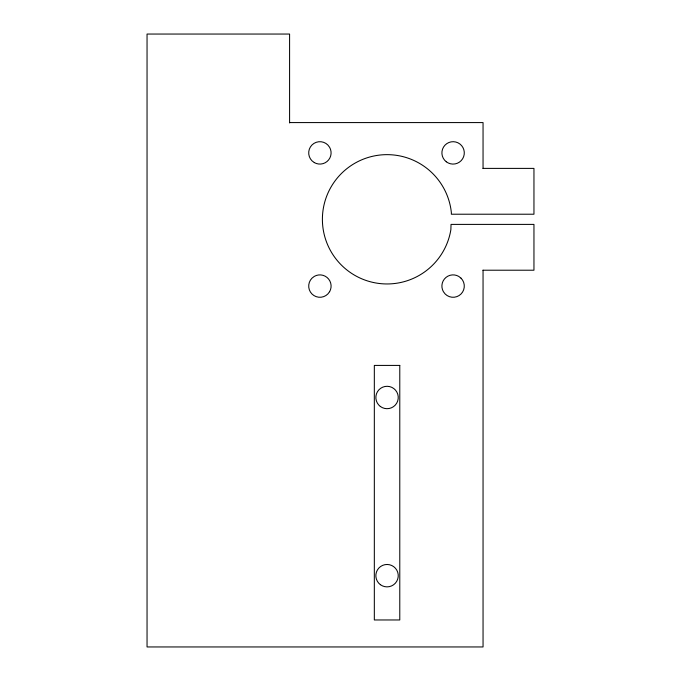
<?xml version="1.0" encoding="UTF-8"?>
<svg xmlns="http://www.w3.org/2000/svg" width="681" height="681" viewBox="0 0 681 681"><rect width="100%" height="100%" fill="white"/><g stroke="black" fill="none" stroke-linecap="round" stroke-linejoin="round"><path stroke-width="1.02" d="M289.587 122.58L483.05 122.58L483.05 168.394M482.94 168.394L533.955 168.394L533.955 214.217L451.341 214.217L451.384 212.787A64.652 64.652 0 0 0 353.958 163.763A64.652 64.652 0 0 0 350.706 272.775A64.652 64.652 0 0 0 450.873 229.65L451.035 224.398L533.955 224.398L533.955 270.212L482.94 270.212M483.05 270.212L483.05 646.95L147.045 646.95L147.045 34.05L289.587 34.05L289.587 122.912M329.604 291.689L327.825 294.005A11.202 11.202 0 0 1 311.983 294.005A11.202 11.202 0 0 1 311.983 278.171L314.307 276.384A11.202 11.202 0 0 1 329.604 291.689M399.781 365.416L374.329 365.416L374.329 619.965L399.781 619.965L399.781 365.416M314.307 162.589L311.983 160.81A11.202 11.202 0 0 1 311.983 144.968A11.202 11.202 0 0 1 327.825 144.968L329.604 147.292A11.202 11.202 0 0 1 314.307 162.589M461.02 278.171L458.705 276.384A11.202 11.202 0 0 0 443.399 291.689L445.178 294.005A11.202 11.202 0 0 0 461.02 294.005A11.202 11.202 0 0 0 461.02 278.171M380.313 406.438A11.202 11.202 0 0 0 398.172 398.853A11.202 11.202 0 0 0 382.679 387.183A11.202 11.202 0 0 0 380.313 406.438M380.39 584.681A11.202 11.202 0 0 0 398.181 576.943A11.202 11.202 0 0 0 382.586 565.4A11.202 11.202 0 0 0 380.39 584.681M446.285 161.78A11.202 11.202 0 0 0 464.204 154.357A11.202 11.202 0 0 0 448.813 142.542A11.202 11.202 0 0 0 446.285 161.78"/></g></svg>
